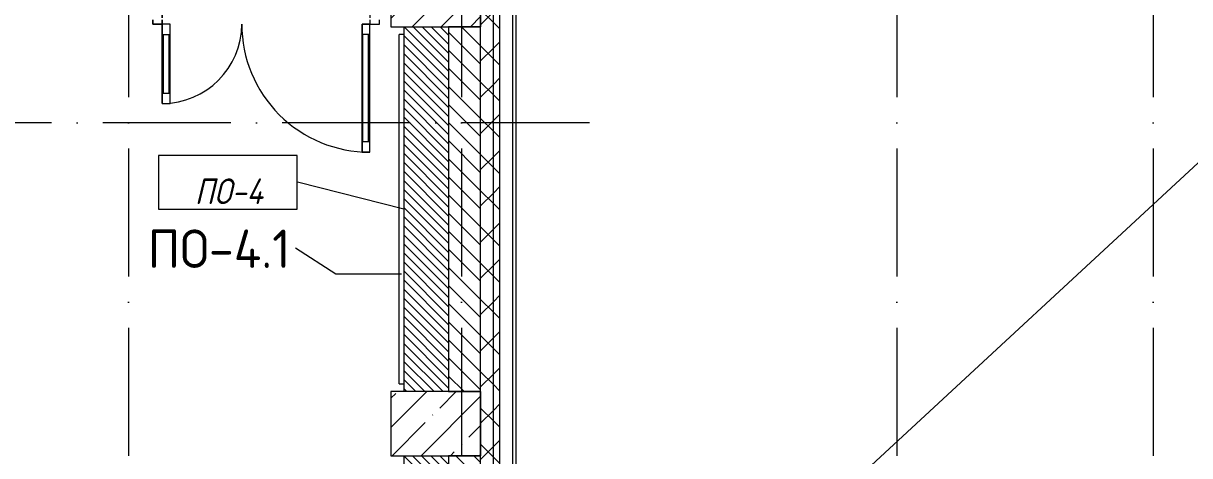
# Model space of a CAD drawing. Header units: millimetres. Extents: x -6467 to 106027, y -7090 to 195095.
# Drawn here: x 20130 to 29235, y 70681 to 74057 of the extents above; entities that cross this region are included whole.
import ezdxf

# ---------------------------------------------------------------- set-up
doc = ezdxf.new("R2010")
doc.units = ezdxf.units.MM
doc.linetypes.add('50_200_ШТРИХ_1Т_ш5_п1_п1_', pattern=[1400, 1000, -200, 0, -200])
for name, color, linetype, lineweight in [('A-DETL-GENF', 7, 'Continuous', 9), ('A-DOOR-2', 7, 'Continuous', 5), ('A-FLOR', 7, 'Continuous', 9), ('A-FLOR-IDEN', 7, 'Continuous', 9), ('A-ROOF', 7, 'Continuous', 9), ('A-WALL', 7, 'Continuous', 5), ('A-WALL-FNSH-1', 7, 'Continuous', 5), ('A-WALL-IDEN', 7, 'Continuous', 9), ('I-WALL', 7, 'Continuous', 5), ('S-COLS', 7, 'Continuous', 9), ('S-COLS-1', 7, 'Continuous', 5)]:
    doc.layers.add(name, color=color, linetype=linetype, lineweight=lineweight)
doc.layers.add('A-FLOR-PATT-1', color=7, linetype='Continuous', lineweight=5, true_color=0xd61c12)
doc.layers.add('Оси-3', color=7, linetype='50_200_ШТРИХ_1Т_ш5_п1_п1_', lineweight=9, true_color=0xaaaaaa)
doc.styles.add('GOST Common', font='', dxfattribs={"height": 300})
doc.styles.add('GOST Common_I', font='', dxfattribs={"width": 0.9, "height": 200})
doc.styles.get('GOST Common').set_extended_font_data('GOST Common')
doc.styles.get('GOST Common_I').set_extended_font_data('GOST Common', italic=True)
pattern_1 = [(45, (0, 0), (-141.42136, 141.42136), []), (135, (0, 0), (-141.42136, -141.42136), [])]
pattern_2 = [(45, (0, 0), (-228.0985, 228.0985), []), (45, (228.1, 0), (-228.0985, 228.0985), [403.225, -80.645, 6.706, -73.939])]

# ---------------------------------------------------------------- blocks, each defined once
blk = doc.blocks.new('Дверь_Витражная_СКБ_2Ст - ДВВ_ДАО_СОШ_Коридор EIW60-23854634-АИ_План этажа Радиаторы_2')
at = {"layer": 'A-DETL-GENF'}
for p, q in [((-810, 1050), (-750, 1050)), ((-810, 1050), (-810, 50)), ((-750, 1050), (-810, 1050)), ((-810, 1050), (-810, 50)), ((-750, 1050), (-750, 50)), ((-750, 50), (-750, 1050)), ((-810, 970), (-750, 970)), ((-800, 970), (-800, 130)), ((-756, 970), (-756, 130)), ((810, 670), (750, 670)), ((750, 670), (750, 50)), ((810, 670), (750, 670)), ((750, 670), (750, 50)), ((810, 670), (810, 50)), ((810, 50), (810, 670)), ((810, 590), (750, 590)), ((756, 590), (756, 130)), ((800, 590), (800, 130)), ((-810, 130), (-750, 130)), ((810, 130), (750, 130)), ((-885, 50), (-885, 17)), ((-810, 50), (-885, 50)), ((-810, 50), (-885, 50)), ((-885, 50), (-885, 17)), ((-750, 50), (-810, 50)), ((-810, 50), (-750, 50)), ((-810, 17), (-810, 50)), ((-810, 17), (-810, 50)), ((-810, -40), (-810, 0)), ((-810, -40), (-810, 0)), ((750, 50), (810, 50)), ((750, 50), (810, 50)), ((810, 17), (810, 50)), ((810, 50), (885, 50)), ((810, 50), (810, 17)), ((885, 50), (810, 50)), ((810, -40), (810, 0)), ((810, 0), (810, -40)), ((885, 50), (885, 17)), ((885, 17), (885, 50))]:
    blk.add_line(p, q, dxfattribs=at)
at = {"layer": 'A-DOOR-2'}
for p, q in [((-810, 1050), (-810, 50)), ((810, 670), (810, 50))]:
    blk.add_line(p, q, dxfattribs=at)
for centre, radius, start, end in [((-810, 50), 1000, 360, 90), ((810, 50), 620, 90, 180)]:
    blk.add_arc(centre, radius, start, end, dxfattribs=at)
blk = doc.blocks.new('AAR_СКБ_Марка_Перекрытия_1 мм - Марка пола-27961726-АИ_План этажа Радиаторы_2')
at = {"layer": 'A-FLOR-IDEN'}
for p, q in [((2.723, 2.101), (-2.69, 2.101)), ((-2.69, 2.101), (-2.69, 0)), ((2.723, 0), (2.723, 2.101)), ((-2.69, 0), (2.723, 0))]:
    blk.add_line(p, q, dxfattribs=at)

msp = doc.modelspace()

# ---------------------------------------------------------------- hatches: boundary and pattern name
at = {"layer": 'A-FLOR-PATT-1'}
h = msp.add_hatch(dxfattribs=at)
h.set_pattern_fill('FP_351', color=256, style=0, pattern_type=2)
h.set_pattern_definition([(315, (23325, 72605.694), (35.3553, 35.3553), [])])
h.paths.add_polyline_path([(23450, 71180.7), (23450, 74030.7), (23100, 74030.7), (23100, 71180.7)])
h = msp.add_hatch(dxfattribs=at)
h.set_pattern_fill('FP_352', color=256, style=0, pattern_type=2)
h.set_pattern_definition([(135, (23275, 69230.87), (-35.3553, -35.3553), [])])
h.paths.add_polyline_path([(23450, 67781), (23450, 70680.7), (23100, 70680.7), (23100, 67781)])
at = {"layer": 'A-WALL'}
h = msp.add_hatch(dxfattribs=at)
h.set_pattern_fill('FP_125', color=256, style=0, pattern_type=2)
h.set_pattern_definition(pattern_1)
h.paths.add_polyline_path([(23700, 76513.2), (23713, 76519.2), (23760.7, 76519.2), (23763, 76513.2), (23701.9, 76513.2)])
h.paths.add_polyline_path([(23800, 67881), (23800, 85819.5), (23700, 85819.5), (23700, 77313.2), (23706, 77300.2), (23706.5, 77279.2), (23720, 77277.8), (23720, 77269.2), (23706, 77269.2), (23706, 77252.5), (23700, 77250.2), (23701.2, 76575.8), (23706, 76573.9), (23706, 76557.2), (23720, 76555.8), (23720, 76547.2), (23706, 76547.2), (23706, 76526.2), (23700, 76513.2), (23700, 67881)])
h.paths.add_polyline_path([(23713, 77307.2), (23700, 77313.2), (23763, 77313.2), (23760.7, 77307.2), (23720, 77307.2)])
h = msp.add_hatch(dxfattribs=at)
h.set_pattern_fill('FP_125', color=256, style=0, pattern_type=2)
h.set_pattern_definition(pattern_1)
h.paths.add_polyline_path([(23850, 67931), (23850, 85819.5), (23800, 85819.5), (23800, 67931)])
at = {"layer": 'I-WALL'}
h = msp.add_hatch(dxfattribs=at)
h.set_pattern_fill('FP_2', color=256, style=0, pattern_type=2)
h.set_pattern_definition([(135, (0, 0), (-70.71068, -70.71068), [])])
h.paths.add_polyline_path([(23590.9, 67781), (23700, 67781), (23700, 70680.7), (23450, 70680.7), (23450, 67781)])
h.paths.add_polyline_path([(23450, 71180.7), (23700, 71180.7), (23700, 74030.7), (23450, 74030.7), (23450, 72896.7)])
h.paths.add_polyline_path([(23700, 74530.7), (23700, 76181), (23450, 76181), (23450, 74530.7)])
h.paths.add_polyline_path([(23590.9, 76681), (23700, 76681), (23700, 77269.2), (23591, 77270.7), (23591, 77279.2), (23700, 77279.2), (23700, 79181), (23450, 79181), (23450, 76681)])
h.paths.add_polyline_path([(23450, 79681), (23700, 79681), (23700, 82181), (23450, 82181), (23450, 81343.9)])
h.paths.add_polyline_path([(23700, 82681), (23700, 85181), (23450, 85181), (23450, 82681)])
at = {"layer": 'S-COLS-1'}
h = msp.add_hatch(dxfattribs=at)
h.set_pattern_fill('FP_1', color=256, style=0, pattern_type=2)
h.set_pattern_definition(pattern_2)
h.paths.add_polyline_path([(23000, 74030.7), (23700, 74030.7), (23700, 74530.7), (23000, 74530.7), (23000, 74304.6)])
h = msp.add_hatch(dxfattribs=at)
h.set_pattern_fill('FP_1', color=256, style=0, pattern_type=2)
h.set_pattern_definition(pattern_2)
h.paths.add_polyline_path([(23000, 70680.7), (23700, 70680.7), (23700, 71180.7), (23000, 71180.7)])

# ---------------------------------------------------------------- linework, layer by layer
at = {"layer": 'A-FLOR'}
for p, q in [((23100, 74030.7), (23100, 71180.7)), ((23100, 70680.7), (23100, 67781))]:
    msp.add_line(p, q, dxfattribs=at)
at = {"layer": 'A-FLOR-IDEN'}
msp.add_line((23100, 72605.7), (22269, 72815.8), dxfattribs=at)
at = {"layer": 'A-ROOF'}
msp.add_line((25339.1, 69299.4), (34820.8, 78083), dxfattribs=at)
at = {"layer": 'A-WALL'}
for p, q in [((23800, 67881), (23800, 85819.5)), ((23850, 67931), (23850, 85819.5)), ((23950, 70384.1), (23950, 85277.9)), ((23450, 74030.7), (23450, 71180.7)), ((23700, 74030.7), (23450, 74030.7)), ((23700, 71180.7), (23700, 74030.7)), ((23065, 71240.7), (23065, 73970.7)), ((23100, 73970.7), (23065, 73970.7)), ((23065, 71240.7), (23100, 71240.7)), ((23450, 71180.7), (23700, 71180.7)), ((23450, 70680.7), (23450, 67781)), ((23700, 70680.7), (23450, 70680.7)), ((23700, 67781), (23700, 70680.7))]:
    msp.add_line(p, q, dxfattribs=at)
at = {"layer": 'A-WALL-FNSH-1'}
for p, q in [((23977, 70384.1), (23977, 85277.9)), ((23700, 74530.7), (23700, 74030.7)), ((23700, 71180.7), (23700, 70680.7))]:
    msp.add_line(p, q, dxfattribs=at)
at = {"layer": 'A-WALL-IDEN'}
for p, q in [((22569.8, 72097.1), (22254.4, 72300.4)), ((23082.5, 72097.1), (22569.8, 72097.1))]:
    msp.add_line(p, q, dxfattribs=at)
at = {"layer": 'S-COLS'}
for p, q in [((23450, 74030.7), (23700, 74030.7)), ((23700, 71180.7), (23450, 71180.7)), ((23450, 70680.7), (23700, 70680.7))]:
    msp.add_line(p, q, dxfattribs=at)
at = {"layer": 'S-COLS-1'}
for p, q in [((23000, 74530.7), (23000, 74030.7)), ((23700, 74030.7), (23700, 74530.7)), ((23000, 74030.7), (23450, 74030.7)), ((23450, 71180.7), (23000, 71180.7)), ((23000, 71180.7), (23000, 70680.7)), ((23700, 70680.7), (23700, 71180.7)), ((23000, 70680.7), (23450, 70680.7))]:
    msp.add_line(p, q, dxfattribs=at)
at = {"layer": 'Оси-3'}
for p, q in [((20950, 91281), (20950, 52458)), ((23550, 91281), (23550, 66126.2)), ((26950, 91281), (26950, 52458)), ((28950, 91281), (28950, 66126.2)), ((24550, 73281), (-5267.3, 73281))]:
    msp.add_line(p, q, dxfattribs=at)

# ---------------------------------------------------------------- block references
at = {"layer": 'A-DOOR-2', "rotation": 180}
msp.add_blockref('Дверь_Витражная_СКБ_2Ст - ДВВ_ДАО_СОШ_Коридор EIW60-23854634-АИ_План этажа Радиаторы_2', (22025, 74101), dxfattribs=at)
at = {"layer": 'A-FLOR-IDEN', "xscale": 199.9999999999999, "yscale": 199.9999999999999, "zscale": 199.9999999999999}
msp.add_blockref('AAR_СКБ_Марка_Перекрытия_1 мм - Марка пола-27961726-АИ_План этажа Радиаторы_2', (21724.3, 72605.7), dxfattribs=at)

# ---------------------------------------------------------------- texts
at = {"layer": 'A-FLOR-IDEN', "insert": (21734.5, 72745.5), "char_height": 200, "width": 572.4, "attachment_point": 5, "line_spacing_factor": 1.022766, "style": 'GOST Common_I'}
msp.add_mtext('\\pxqc,t0.9,1.8,2.7,3.6,4.5,5.4,6.3,7.2,8.1,9,9.9,10.8,11.7,12.6,13.5,14.4,15.3,16.2,17.1,18,18.9,19.8,20.7,21.6,22.5,23.4,24.3,25.2,26.1,27,27.9,28.8;{ПО-4}', dxfattribs=at)
at = {"layer": 'A-WALL-IDEN', "insert": (21658.4, 72446.9), "char_height": 300, "width": 1178, "attachment_point": 2, "line_spacing_factor": 1.022766, "style": 'GOST Common'}
msp.add_mtext('\\pxqc,t0.26667,0.53333,0.8,1.06667,1.33333,1.6,1.86667,2.13333,2.4,2.66667,2.93333,3.2,3.46667,3.73333,4,4.26667,4.53333,4.8,5.06667,5.33333,5.6,5.86667,6.13333,6.4,6.66667,6.93333,7.2,7.46667,7.73333,8,8.26667,8.53333;{ПО-4.1}', dxfattribs=at)

doc.saveas('drawing.dxf')
